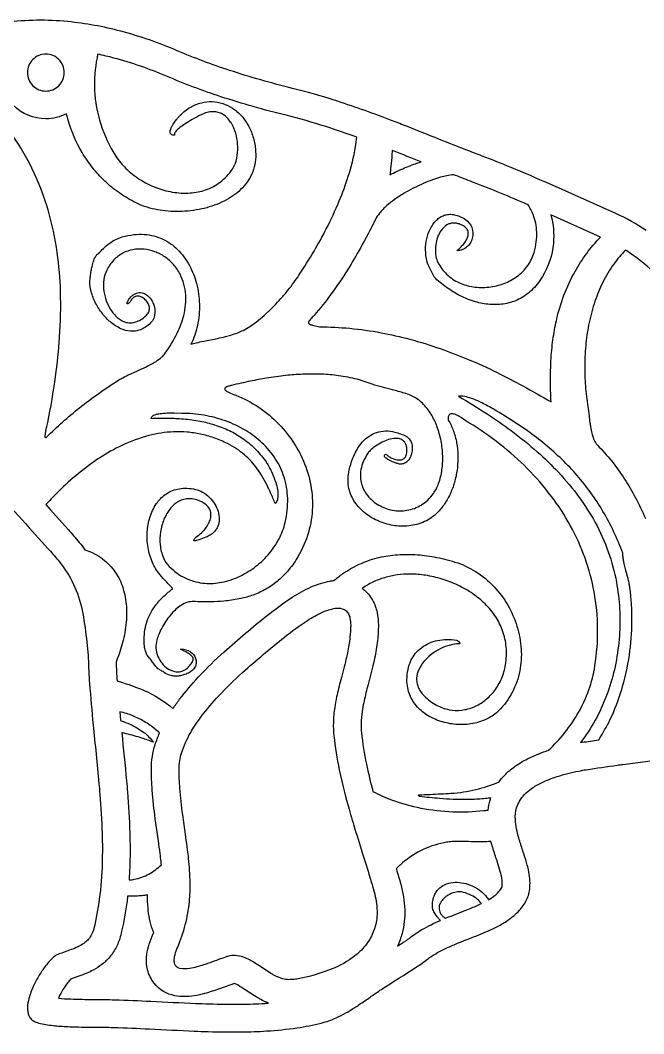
# Model space of a CAD drawing. Header units: metres. Extents: x 533.9 to 632.2, y 56.7 to 113.1.
# Drawn here: x 568.5 to 602.3, y 58.2 to 113.1 of the extents above; entities that cross this region are included whole.
import ezdxf

# ---------------------------------------------------------------- set-up
doc = ezdxf.new("R2010")
doc.units = ezdxf.units.M

msp = doc.modelspace()

# ---------------------------------------------------------------- linework, layer by layer
for points in [[(602.440507, 101.721032, 0.045846), (600.793383, 102.642046), (597.201564, 104.248593, 0.005586), (595.121461, 105.1367, 0.007532), (593.562081, 105.754639, -0.002862), (592.660578, 106.102172, -0.001557), (591.009398, 106.755528, 0.001195), (589.292762, 107.436223, 0.002591), (588.498953, 107.744057, 0.013269), (585.544438, 108.783267, 0.017758), (583.292585, 109.421474, -0.018864), (579.874283, 110.398435, -0.0222), (577.04719, 111.46417, 0.036363), (573.993777, 112.517543, 0.040108), (571.111461, 113.040046, 0.056897), (567.752418, 112.991297, 0.069586)], [(568.110196, 106.887106, -0.04419), (569.280066, 104.858367, -0.038647), (570.032539, 102.843958, -0.035145), (570.525283, 100.531903, -0.02777), (570.704207, 98.411705, -0.02396), (570.656756, 95.94661, -0.017726), (570.437863, 93.820766, -0.014937), (570.014028, 91.320612), (569.966909, 91.117491, 0.00576), (569.926057, 90.929846, 0.008676), (569.902542, 90.804534, 0.021331), (569.880011, 90.62593, 0.052967), (569.881683, 90.55328, 0.085667), (569.893347, 90.515543, 0.202323), (569.906555, 90.504398, 0.199313), (569.925601, 90.506152, 0.075158), (569.965088, 90.535268, -0.029068), (571.746933, 92.12116, -0.026467), (573.884557, 93.63512, -0.021938), (574.094633, 93.755247, -0.011978), (574.493269, 93.948609), (574.566895, 93.98187), (574.848742, 94.107762), (575.074133, 94.209211), (575.213347, 94.273513, 0.013569), (575.629348, 94.482668, 0.02047), (575.895103, 94.639788, 0.037597), (576.207696, 94.877436, 0.054803), (576.388851, 95.07739, 0.042659), (577.045466, 96.169446, 0.053242), (577.395621, 97.129601, 0.037253), (577.495299, 97.714343, 0.041552), (577.501317, 98.246291, 0.048792), (577.40372, 98.817412, 0.049262), (577.198759, 99.35346, 0.064294), (576.846716, 99.876912, 0.063596), (576.368688, 100.298976, 0.061145), (575.821418, 100.579829, 0.063565), (575.244454, 100.71191, 0.070463), (574.640181, 100.686148, 0.075061), (574.103268, 100.500355, 0.082286), (573.613428, 100.130147, 0.074075), (573.222342, 99.572405, 0.084474), (573.070387, 99.072513, 0.068413), (573.076861, 98.42898, 0.057954), (573.237723, 97.830196, 0.062143), (573.516271, 97.323163, 0.037657), (573.704844, 97.10008, 0.043572), (573.896934, 96.936085, 0.053807), (574.127999, 96.806209, 0.060702), (574.353768, 96.740481, 0.068249), (574.604335, 96.734026, 0.064121), (574.863423, 96.797044, 0.058585), (575.120082, 96.931873, 0.046198), (575.402549, 97.166463, 0.121112), (575.517182, 97.355828, 0.118765), (575.532258, 97.580932, 0.083764), (575.462206, 97.781071, 0.072706), (575.314812, 97.975368, 0.076734), (575.118134, 98.116818, 0.097108), (574.933337, 98.1693, 0.064789), (574.830318, 98.164528, 0.069119), (574.738314, 98.13468, 0.071874), (574.651368, 98.075804, 0.061092), (574.570955, 97.982256, -0.026013), (574.454285, 97.825561, -0.060021), (574.392668, 97.76713, -0.063865), (574.362285, 97.750079, -0.142474), (574.346496, 97.748482, -0.204084), (574.335455, 97.755793, -0.126377), (574.32866, 97.775511, -0.098311), (574.334468, 97.825548, -0.045119), (574.377059, 97.925805, -0.038658), (574.444565, 98.031317, -0.034751), (574.535991, 98.136418, -0.052504), (574.691603, 98.262381, -0.064219), (574.839382, 98.333277, -0.066303), (574.987385, 98.361226, -0.066829), (575.13636, 98.349397, -0.106254), (575.385324, 98.236899, -0.083274), (575.626577, 97.987357, -0.156992), (575.838447, 97.279702, -0.19358), (575.600579, 96.721713, -0.048305), (575.324733, 96.494575, -0.056422), (575.053093, 96.353293, -0.056753), (574.777321, 96.281849, -0.056175), (574.489644, 96.273827, -0.088544), (573.989195, 96.407481, -0.068015), (573.424535, 96.772146, -0.049793), (572.989607, 97.227879, -0.046353), (572.624607, 97.797455, -0.051492), (572.378378, 98.42416, -0.067973), (572.309219, 98.930537, -0.024253), (572.313821, 99.025351, -0.009792), (572.341154, 99.258758, -0.010709), (572.385064, 99.53511, -0.011967), (572.435528, 99.780373, -0.020756), (572.518838, 100.083323, -0.033685), (572.590196, 100.263435, -0.031584), (572.644347, 100.360767, -0.048319), (572.68947, 100.418026, -0.083881), (572.750411, 100.463348, -0.118571), (572.803013, 100.476, -0.043331), (573.042098, 100.755933, -0.038315), (573.3602, 101.024269, -0.039939), (573.722229, 101.243408, -0.046578), (574.060546, 101.37517, -0.040535), (574.689246, 101.500831, -0.045799), (575.256771, 101.514861, -0.046539), (575.783503, 101.42995, -0.047821), (576.271594, 101.252662, -0.084706), (577.050033, 100.705128, -0.073823), (577.702311, 99.831648, -0.0606), (578.086151, 98.850738, -0.056387), (578.243241, 97.730229, -0.058909), (578.137912, 96.576605, -0.063815), (577.784928, 95.566508, -0.01209), (578.063237, 95.641132, -0.008046), (578.485582, 95.736331), (579.221404, 95.885638, 0.008272), (579.649458, 95.983184, 0.01186), (579.945049, 96.063186, 0.019495), (580.319879, 96.190328, 0.024415), (580.609174, 96.317728, 0.030352), (580.980954, 96.532739, 0.022796), (581.442628, 96.869777, 0.016496), (581.837862, 97.208924, 0.014029), (582.277357, 97.635274, 0.011628), (582.660626, 98.047289, 0.011324), (583.034335, 98.487953, 0.011282), (583.368395, 98.920027, 0.013247), (583.634538, 99.301552, 0.012728), (584.450437, 100.611202, 0.014254), (585.11489, 101.8183, 0.019686), (585.815351, 103.324428, 0.022966), (586.303683, 104.66211, 0.031398), (586.695286, 106.253185, 0.014387), (586.775052, 106.78174, 0.00776), (585.084444, 107.355539, 0.017758), (582.93507, 107.964702, -0.018864), (579.407982, 108.972755, -0.0222), (576.456312, 110.085452, 0.036363), (573.608875, 111.067767, 0.013272), (572.741859, 111.273484, 0.006645), (572.701119, 111.083284, 0.061751), (572.569546, 109.31742, 0.065688), (572.903237, 107.485327, 0.063932), (573.716375, 105.753799, 0.058693), (574.256318, 105.091507, 0.051644), (575.019097, 104.491688, 0.048255), (575.877656, 104.059087, 0.04987), (576.774191, 103.81034, 0.058813), (577.745238, 103.758341, 0.067374), (578.578327, 103.925946, 0.03937), (578.997724, 104.109117, 0.040419), (579.372744, 104.350166, 0.042381), (579.721554, 104.666605, 0.040348), (580.028172, 105.054696, 0.079406), (580.225252, 105.484959, 0.06018), (580.318828, 106.100662, 0.051781), (580.274134, 106.713035, 0.055479), (580.111755, 107.262853, 0.076482), (579.797376, 107.774837, 0.101625), (579.439953, 108.055049, 0.063715), (579.200244, 108.138519, 0.061931), (578.94009, 108.160455, 0.058576), (578.660893, 108.116372, 0.047543), (578.33642, 107.991031, 0.012727), (577.856299, 107.735494, 0.015244), (577.467976, 107.500054, 0.01937), (577.181585, 107.298068, 0.033048), (577.02692, 107.162671, 0.032452), (576.948447, 107.073338, 0.051941), (576.909419, 107.009983, 0.094862), (576.889857, 106.936198, 0.13421), (576.900502, 106.882812, -0.054023), (576.798592, 106.893856, -0.08297), (576.736401, 106.9188, -0.101012), (576.692274, 106.959773, -0.0987), (576.666912, 107.015907, -0.113489), (576.66674, 107.125518, -0.057295), (576.738238, 107.328344, -0.02791), (576.826977, 107.487295, -0.020607), (576.967401, 107.68985, -0.015134), (577.097329, 107.851289, -0.019368), (577.207326, 107.970154, -0.062858), (577.771717, 108.408044, -0.071955), (578.349439, 108.645949, -0.071035), (578.929198, 108.707131, -0.070439), (579.507842, 108.603428, -0.065229), (580.028096, 108.353236, -0.061096), (580.499023, 107.956122, -0.059017), (580.873951, 107.442211, -0.05529), (581.139466, 106.817562, -0.044505), (581.276328, 106.150982, -0.052047), (581.281892, 105.568708, -0.053332), (581.173484, 105.036675, -0.054265), (580.957821, 104.548507, -0.048277), (580.66573, 104.140141, -0.043813), (580.267132, 103.756832, -0.036639), (579.836178, 103.458808, -0.032555), (579.309699, 103.193558, -0.053315), (578.227315, 102.864565, -0.048683), (576.994118, 102.751709, -0.024554), (576.393046, 102.784878, -0.0262), (575.835722, 102.872882, -0.029771), (575.278416, 103.026236, -0.033912), (574.810094, 103.221952, -0.03662), (573.909565, 103.757913, -0.037408), (573.114951, 104.40688, -0.035558), (572.454556, 105.130011, -0.034812), (571.890276, 105.955873, -0.062776), (571.14279, 107.702287, -0.010144), (571.05211, 108.044892, -0.117198), (569.927339, 107.77758, -0.414214), (567.42734, 110.277581, -0.12535)], [(602.975524, 99.351143, 0.042352), (601.591713, 100.484282, 0.009511), (601.311752, 100.668689, 0.037441), (600.683151, 99.910933, 0.039414), (600.080708, 98.903328, 0.033365), (599.662884, 97.896545, 0.030286), (599.347124, 96.738153, 0.025533), (599.175606, 95.636938, 0.023647), (599.108052, 94.43559, 0.020893), (599.14502, 93.312099, 0.020485), (599.277297, 92.173304), (599.289557, 92.086954), (599.338884, 91.685108, 0.00537), (599.386777, 91.317425, 0.008424), (599.42376, 91.083982, 0.016541), (599.495603, 90.741957, 0.023691), (599.564815, 90.507886, 0.043373), (599.684474, 90.241054, 0.069398), (599.794941, 90.094779, -0.027356), (600.548153, 89.25431, -0.025196), (601.265626, 88.261173, -0.022282), (601.857304, 87.252923, -0.020995), (602.390381, 86.13266, -0.038013)], [(565.729225, 88.932026, -0.032987), (569.033946, 85.623212), (570.043823, 84.504865, -0.01111), (570.577419, 83.884232, -0.017115), (570.900581, 83.462371, -0.060067), (571.572142, 82.231536, -0.056769), (571.962084, 80.800694, -0.009167), (572.17411, 79.231639, -0.021426), (572.223629, 78.555803, 0.010849), (572.294451, 77.194804, 0.006545), (572.490208, 74.944612, -0.000781), (572.802919, 71.773837, -0.004306), (572.853793, 71.198083, -0.011578), (572.974703, 69.05518, -0.015691), (572.977599, 67.471215, -0.024311), (572.82397, 65.509723, -0.02956), (572.524839, 63.919002, -0.054557), (572.406751, 63.599457, -0.060986), (572.238391, 63.345163, -0.050705), (572.046689, 63.161921, -0.04176), (571.777229, 62.986132, -0.023373), (571.564757, 62.884063, -0.014173), (571.202854, 62.742547, 0.001031), (570.647899, 62.542189, 0.007993), (570.576767, 62.515048, 0.092666), (570.346835, 62.369185, 0.040419), (569.928842, 61.911305, 0.028601), (569.569169, 61.387721, 0.027769), (569.261741, 60.810244, 0.039671), (569.009537, 60.128604, 0.060307), (568.93576, 59.655226, 0.050389), (568.953425, 59.390183, 0.066001), (569.013281, 59.196035, 0.08532), (569.135047, 59.018468, 0.084154), (569.311194, 58.889615, 0.064441), (569.632951, 58.777625, 0.027462), (570.420587, 58.657516, 0.014857), (571.221665, 58.604, 0.009249), (572.510905, 58.58015, -0.008033), (573.608352, 58.562518, -0.004552), (575.543631, 58.482676, 0.001255), (577.966896, 58.366694, 0.004029), (578.722294, 58.338537, 0.009805), (580.530646, 58.321195, 0.013152), (581.878125, 58.370159, 0.020346), (583.529553, 58.541377, 0.025251), (584.842357, 58.799968), (584.842357, 58.799968, 0.046997), (585.656713, 59.087032, 0.035474), (586.657623, 59.638709, 0.00652), (586.900891, 59.800782, 0.002694), (587.482301, 60.2038, -0.004656), (588.019171, 60.572833, -0.008057), (588.334782, 60.778161, 0.004291), (590.234674, 61.993913, 0.026863), (590.525646, 62.206754, -0.041773), (591.036153, 62.55733, -0.027186), (591.886294, 62.98267, -0.005815), (592.177173, 63.104936, -0.003459), (592.669867, 63.301361, 0.000928), (593.284389, 63.542758, 0.003116), (593.466798, 63.61612, 0.020213), (594.384777, 64.036059, 0.031992), (594.934318, 64.360576, 0.057297), (595.568032, 64.907317, 0.070322), (595.95601, 65.46951, 0.100346), (596.137026, 66.140167, 0.071637), (596.0602, 67.105403, 0.015169), (595.976135, 67.430841, 0.009113), (595.810102, 67.965021, -0.001792), (595.584533, 68.654942, -0.007375), (595.532808, 68.82355, -0.053388), (595.353296, 69.831568, -0.088216), (595.419433, 70.450736, -0.062065), (595.580479, 70.824992, -0.057513), (595.844752, 71.176089, -0.051308), (596.212582, 71.491062, -0.038758), (596.765675, 71.813747, -0.035943), (597.620125, 72.153842, -0.027841), (598.769527, 72.448902, -0.011033), (599.189763, 72.522575, -0.002771), (600.870065, 72.769557, -0.002332), (601.167499, 72.81018), (602.937571, 73.042108, 0.0353)]]:
    msp.add_lwpolyline(points, format="xyb")
for points in [[(569.92734, 111.27758, 0.414214), (568.92734, 110.27758, 0.414214), (569.92734, 109.27758, 0.414214), (570.92734, 110.27758, 0.414214), (569.92734, 111.27758)], [(590.24775, 105.444425, 0.001051), (588.743185, 106.040527), (588.689944, 106.06147), (588.688485, 106.042677), (588.670983, 105.83017, -0.006034), (588.609927, 105.203427, -0.00818), (588.551766, 104.742568, -0.014985), (589.35137, 105.112852, -0.018382), (590.021958, 105.370602, -0.007099), (590.24775, 105.444425)], [(599.959811, 101.371682), (597.272083, 102.573844, -0.091775), (597.408216, 101.026481, -0.111745), (596.817251, 99.230279, -0.032587), (596.531003, 98.816834, -0.036062), (596.223575, 98.482042, -0.03683), (595.888304, 98.209665, -0.038222), (595.529602, 97.998422, -0.070494), (594.801879, 97.761242, -0.064081), (593.961506, 97.722287, -0.051348), (593.186363, 97.866764, -0.045219), (592.354453, 98.196395, -0.040009), (591.616385, 98.646484, -0.039474), (590.949935, 99.215262), (590.699385, 99.716255, -0.070411), (590.53324, 100.212527, -0.059446), (590.493826, 100.830269, -0.05507), (590.593255, 101.42716, -0.061642), (590.803047, 101.925838, -0.038151), (590.959222, 102.155292, -0.043754), (591.126264, 102.330575, -0.052877), (591.333993, 102.477736, -0.057855), (591.548855, 102.567344, -0.062966), (591.794075, 102.605353, -0.058266), (592.061043, 102.581693, -0.053199), (592.336888, 102.493001, -0.04268), (592.653056, 102.319169, -0.161581), (592.989611, 101.887666, -0.150472), (593.014965, 101.302568, -0.072585), (592.90317, 101.038378, -0.078316), (592.731427, 100.835115, -0.091553), (592.484907, 100.69056, -0.087157), (592.189474, 100.638668, 0.023824), (592.348092, 100.774641, 0.023317), (592.496358, 100.928205, 0.03364), (592.651876, 101.131103, 0.044267), (592.74479, 101.301897, 0.075105), (592.802503, 101.518995, 0.100515), (592.787273, 101.686901, 0.119278), (592.690468, 101.852786, 0.085574), (592.476311, 102.010373, 0.046806), (592.255838, 102.095912, 0.056597), (592.062679, 102.127776, 0.059091), (591.8816, 102.11551, 0.060409), (591.712303, 102.061961, 0.097259), (591.453371, 101.876744, 0.074405), (591.216777, 101.536365, 0.054041), (591.081644, 101.16721, 0.049773), (591.020644, 100.744961, 0.055557), (591.0494, 100.316359, 0.071535), (591.154817, 99.999125, 0.087275), (591.630929, 99.356653, 0.084207), (592.318832, 98.895154, 0.069292), (593.066818, 98.676391, 0.06374), (593.913246, 98.660423, 0.06287), (594.735242, 98.856375, 0.067234), (595.431393, 99.231151, 0.081063), (596.021318, 99.826408, 0.085414), (596.366604, 100.543561, 0.037008), (596.484609, 101.113056, 0.041152), (596.509754, 101.635646, 0.04177), (596.451682, 102.126883, 0.043077), (596.315772, 102.586922, 0.053013), (596.039027, 103.119423, 0.004059), (594.547916, 103.750682, 0.007532), (593.030547, 104.351973, -0.002862), (592.113023, 104.705682), (592.001784, 104.749325, 0.039849), (591.294598, 104.606969, 0.017934), (590.872155, 104.469707, 0.014585), (590.364833, 104.267549, 0.015302), (589.823236, 104.013261, 0.016186), (589.327343, 103.741106, 0.021256), (588.793297, 103.393648, 0.026448), (588.39254, 103.074711, 0.039924), (587.994869, 102.66123, 0.055672), (587.770838, 102.315433, -0.010336), (586.957316, 100.769143, -0.01348), (586.277749, 99.614472, -0.01846), (585.381359, 98.292402, -0.019785), (584.453163, 97.126336, 0.013474), (584.257945, 96.920303, 0.035263), (584.191292, 96.8346, 0.039604), (584.161028, 96.780665, 0.068075), (584.150492, 96.746147, 0.103343), (584.152051, 96.712034, 0.110655), (584.166575, 96.683586, 0.11693), (584.210466, 96.650527, 0.040197), (584.359759, 96.598991), (584.751596, 96.506513, -0.023576), (586.384615, 96.42947, -0.022507), (588.080389, 96.19172, -0.019719), (589.638762, 95.837125, -0.018276), (591.286197, 95.328034, -0.015432), (592.768045, 94.758183, -0.014029), (594.358255, 94.03649, -0.011413), (595.756668, 93.313924, -0.010195), (597.285798, 92.438126, -0.011355), (597.253816, 93.678908, -0.014378), (597.279002, 94.658938, -0.019578), (597.387334, 95.812996, -0.021379), (597.572674, 96.858205, -0.073108), (598.582274, 99.50658, -0.063078), (599.959811, 101.371682)], [(585.534936, 82.766967, -0.026167), (586.015227, 83.141978, -0.045257), (586.894321, 83.645487, -0.04462), (587.86281, 83.988638, -0.0403), (588.83574, 84.156426, -0.036856), (589.914855, 84.174279, -0.031954), (590.951103, 84.048254, -0.028635), (592.081774, 83.768967, -0.066385), (593.201133, 83.252903, -0.063265), (594.197475, 82.429027, -0.057016), (594.935568, 81.436854, -0.056356), (595.437775, 80.291089, -0.059321), (595.666232, 79.049702, -0.063841), (595.591161, 77.878578, -0.07394), (595.177088, 76.704778, -0.074802), (594.446123, 75.714922, -0.081247), (593.852527, 75.28822, -0.070068), (593.049546, 75.021038, -0.058606), (592.236582, 74.968751, -0.057059), (591.411622, 75.107681, -0.063884), (590.625721, 75.447795, -0.073738), (590.049572, 75.916797, -0.044076), (589.807677, 76.23351, -0.045928), (589.633631, 76.574141, -0.048853), (589.520215, 76.964223, -0.046364), (589.480617, 77.390333, -0.051936), (589.539735, 77.957941, -0.059437), (589.699703, 78.430682, -0.060467), (589.951923, 78.827833, -0.061159), (590.288455, 79.148995, -0.056685), (590.679512, 79.376347, -0.052563), (591.144118, 79.524322, -0.048071), (591.63098, 79.576735, -0.044021), (592.163933, 79.535717, -0.108409), (592.243627, 79.503815, -0.085341), (592.321792, 79.428473, -0.071817), (592.343583, 79.387632, -0.141591), (592.345141, 79.363855, -0.225729), (592.330694, 79.345238, -0.117251), (592.28812, 79.335115, 0.06463), (591.830425, 79.275705, 0.051414), (591.288454, 79.071151, 0.047889), (590.795666, 78.762653, 0.052373), (590.410052, 78.396371, 0.071512), (590.107921, 77.918375, 0.091253), (590.002726, 77.486439, 0.056032), (590.016339, 77.239432, 0.055256), (590.085033, 76.998185, 0.053833), (590.213139, 76.761083, 0.04565), (590.416288, 76.517018, 0.070027), (591.07536, 76.020578, 0.079532), (591.759529, 75.773147, 0.075457), (592.433841, 75.747743, 0.072558), (593.112106, 75.926604, 0.066081), (593.705054, 76.27775, 0.062465), (594.217201, 76.796088, 0.062666), (594.599657, 77.449653, 0.060686), (594.817999, 78.200298, 0.061569), (594.855438, 79.163411, 0.065654), (594.662278, 80.046887, 0.058417), (594.289473, 80.793577, 0.053336), (593.710536, 81.500282, 0.04419), (593.049494, 82.045377, 0.040024), (592.229427, 82.516261, 0.035989), (591.380881, 82.844681, 0.035644), (590.485602, 83.050604, 0.035213), (589.687515, 83.11814, 0.03829), (588.952214, 83.07211, 0.038242), (588.268958, 82.92254, 0.038855), (587.627018, 82.673833, 0.036014), (587.056513, 82.34772, -0.008041), (587.108642, 82.306881, -0.095456), (587.617983, 81.701961, -0.077124), (587.865015, 81.036704, -0.050445), (587.933675, 80.357902, -0.028854), (587.885316, 79.520598, -0.022611), (587.727828, 78.548408, -0.009446), (587.635856, 78.146019, -0.002894), (587.344751, 77.003022, 0.010122), (587.138886, 76.142917, 0.01667), (587.053395, 75.676677, 0.029474), (586.995278, 75.026, 0.034554), (587.01478, 74.525305, 0.025235), (587.285941, 72.828558, 0.012007), (587.637781, 71.345574, 0.033888), (588.678669, 70.879088, 0.040985), (590.229358, 70.447165, 0.037849), (591.960693, 70.248817, 0.0365), (593.637948, 70.306813, 0.006352), (593.871068, 70.334978, -0.041594), (593.978844, 70.868712, -0.010867), (594.019808, 70.99923, -0.009187), (593.729481, 70.960438, -0.02165), (592.942757, 70.904361, -0.017834), (591.985446, 70.911826, -0.010951), (591.249336, 70.96001, -0.007461), (590.172199, 71.070465, -0.148085), (590.135628, 71.08641, -0.154556), (590.115318, 71.118881, -0.478103), (590.147814, 71.16357, 0.002242), (591.316855, 71.213783, 0.00479), (591.863586, 71.244974, 0.042986), (593.210473, 71.451965, 0.038219), (594.468073, 71.861488, -0.03317), (594.757633, 72.209613, -0.051308), (595.358681, 72.724291, -0.038758), (596.112334, 73.163986, -0.035217), (597.145038, 73.576768, 0.07563), (598.771615, 75.623355, 0.091423), (599.657478, 78.141781, 0.041469), (599.806778, 80.183186, 0.042928), (599.617837, 82.151698, 0.040808), (599.127116, 83.973889, 0.039516), (598.326102, 85.750263, 0.036026), (597.305165, 87.326933, 0.033833), (595.995123, 88.837893, 0.030913), (594.536409, 90.135605, 0.029183), (592.837751, 91.315004), (592.784409, 91.348527), (592.677278, 91.418681), (592.53971, 91.509641), (592.492274, 91.540548, 0.016158), (592.252163, 91.684512, 0.028527), (592.10935, 91.753631, 0.073403), (591.909978, 91.80394, 0.151048), (591.810332, 91.783824, 0.107385), (591.764672, 91.74434, 0.085411), (591.730211, 91.677076, 0.060098), (591.714874, 91.594208, 0.037849), (591.716572, 91.460693, -0.048568), (591.988594, 90.898607, -0.043504), (592.172246, 90.226432, -0.038216), (592.241643, 89.557425, -0.036445), (592.209292, 88.852972, -0.036439), (592.075033, 88.160829, -0.038218), (591.85029, 87.527186, -0.043506), (591.513922, 86.917562, -0.0486), (591.117823, 86.435947, -0.088921), (590.438963, 85.963473, -0.082031), (589.57517, 85.727242, -0.067656), (588.727591, 85.754244, -0.064755), (587.880521, 86.012825, -0.069826), (587.125327, 86.491607, -0.079413), (586.613401, 87.089803, -0.046916), (586.4281, 87.467998, -0.048447), (586.321266, 87.861661, -0.051058), (586.292549, 88.29511, -0.047768), (586.353336, 88.755282, -0.033453), (586.534364, 89.353871, -0.039719), (586.758793, 89.830641, -0.050547), (587.076072, 90.274725, -0.060787), (587.415251, 90.577043, -0.146994), (588.312252, 90.869105, -0.068274), (588.824188, 90.81072, -0.05349), (589.439338, 90.581441, -0.107609), (589.608261, 90.445386, -0.092129), (589.728158, 90.223086, -0.066771), (589.77045, 89.987387, -0.058833), (589.750557, 89.716612, -0.060579), (589.667072, 89.457656, -0.071618), (589.54156, 89.264351, -0.100872), (589.34828, 89.117154, -0.112927), (589.136191, 89.068635, -0.061821), (589.075203, 89.076204, -0.020157), (588.895055, 89.129428, -0.016832), (588.705433, 89.201073, -0.018931), (588.541804, 89.276664, -0.035774), (588.358844, 89.386869, -0.074983), (588.284898, 89.457624, -0.088685), (588.259004, 89.507257, -0.135425), (588.257718, 89.544275, -0.138212), (588.277459, 89.579638, -0.081003), (588.332797, 89.619588, 0.045507), (588.477517, 89.49906, 0.040885), (588.659181, 89.394619, 0.04651), (588.864358, 89.320399, 0.058156), (589.037407, 89.296373, 0.089687), (589.222652, 89.325721, 0.112205), (589.350283, 89.405648, 0.118312), (589.440493, 89.552028, 0.079359), (589.480617, 89.80324, 0.048723), (589.458865, 90.025931, 0.066015), (589.405782, 90.182654, 0.075019), (589.319495, 90.306593, 0.078546), (589.205143, 90.394629, 0.11377), (588.960856, 90.462964, 0.072852), (588.569638, 90.424006, 0.04399), (588.228948, 90.306312, 0.037825), (587.860485, 90.106853, 0.040677), (587.538022, 89.860143, 0.06218), (587.364061, 89.658653, 0.046288), (587.118024, 89.203418, 0.054519), (586.99058, 88.782579, 0.056106), (586.960999, 88.378239, 0.058609), (587.021372, 87.994744, 0.103305), (587.347727, 87.366512, 0.091802), (587.954296, 86.852784, 0.084404), (588.701962, 86.578834, 0.086421), (589.479878, 86.570748, 0.048577), (589.881554, 86.677214, 0.049036), (590.251492, 86.85782, 0.051611), (590.602853, 87.127871, 0.048068), (590.915163, 87.486615, 0.068476), (591.193674, 88.01703, 0.052873), (591.378603, 88.769053, 0.041976), (591.417291, 89.51855, 0.038933), (591.328358, 90.322605, 0.041466), (591.107033, 91.119614, 0.047403), (590.79312, 91.771976, 0.063387), (590.314227, 92.37666, 0.077836), (589.801581, 92.741874, 0.035831), (589.510202, 92.862334, 0.016302), (588.846381, 93.058826, -0.002045), (587.731667, 93.354494, -0.029295), (587.655247, 93.379984, 0.032186), (586.777208, 93.667216, 0.029333), (585.782567, 93.861764, 0.023693), (584.867684, 93.941681, 0.020894), (583.826415, 93.939568, 0.016109), (582.912352, 93.869941, 0.014008), (581.867966, 93.72675, 0.010091), (581.005985, 93.565928, 0.008483), (579.988392, 93.336664, 0.01683), (579.814242, 93.28805, 0.031158), (579.723061, 93.252876, 0.068414), (579.640964, 93.200591, 0.151214), (579.616886, 93.162772, 0.186012), (579.621185, 93.120364, 0.096063), (579.670575, 93.056777, 0.042157), (579.739503, 93.006033, 0.021676), (579.884836, 92.925312, -0.054309), (581.157874, 92.341066, -0.05332), (582.297546, 91.48308, -0.051496), (583.210318, 90.434026, -0.052479), (583.874469, 89.241872, -0.056084), (584.274085, 87.909394, -0.058854), (584.355912, 86.585879, -0.064741), (584.096983, 85.203253, -0.063158), (583.482179, 83.899292, -0.040022), (582.950405, 83.195009, -0.044904), (582.37699, 82.656174, -0.043167), (581.765894, 82.257297, -0.041047), (581.062161, 81.951468, -0.032708), (580.392539, 81.771528, -0.0272), (579.5675, 81.652959, -0.018361), (578.864469, 81.616628, -0.013724), (577.922813, 81.62843, 0.08417), (577.608877, 81.588037, 0.067497), (577.251111, 81.423656, 0.044694), (576.971194, 81.208727, 0.035028), (576.662307, 80.881533, 0.025673), (576.426229, 80.561301, 0.023896), (576.207907, 80.193881, 0.02298), (576.040262, 79.839996, 0.029548), (575.939417, 79.552518, 0.086091), (575.89243, 79.113169, 0.08161), (575.997743, 78.659464, 0.071316), (576.2197, 78.283517, 0.075634), (576.522748, 78.004523, 0.093683), (576.901359, 77.841633, 0.112797), (577.245013, 77.84341, 0.063667), (577.424364, 77.910301, 0.058548), (577.595924, 78.02795, 0.05384), (577.749055, 78.19393, 0.043509), (577.895118, 78.431839, 0.091916), (577.912423, 78.491944, 0.093124), (577.906953, 78.55345, 0.067168), (577.884249, 78.605896, 0.048696), (577.837275, 78.668988, 0.050296), (577.743562, 78.753357, 0.029609), (577.563903, 78.869344), (577.501365, 78.903544), (577.415474, 78.947908), (577.296059, 79.007896, -0.017261), (577.245355, 79.036469, -0.065112), (577.233289, 79.046181, -0.154654), (577.230163, 79.052552, -0.290676), (577.231781, 79.056208), (577.237311, 79.058342), (577.254796, 79.059638, -0.145072), (577.752065, 78.912256, -0.165859), (578.034052, 78.553239, -0.091114), (578.068532, 78.333076, -0.094973), (578.02273, 78.124092, -0.097725), (577.889544, 77.929399, -0.078248), (577.650554, 77.758845, -0.037547), (577.38995, 77.652153, -0.043828), (577.154714, 77.598082, -0.046019), (576.928334, 77.587581, -0.048477), (576.715332, 77.61814, -0.085669), (576.361121, 77.772215, 0.011551), (576.164766, 77.894805, 0.014076), (575.998684, 77.987022, -0.013291), (575.845989, 78.165083, -0.013495), (575.705211, 78.348247, 0.009105), (575.545455, 78.562422, 0.010441), (575.398949, 78.743603, -0.030613), (575.323012, 78.953624, -0.026218), (575.262738, 79.20726, -0.033875), (575.253748, 79.720706, -0.039221), (575.319884, 80.232075, -0.042077), (575.457871, 80.692587, -0.041384), (575.669205, 81.121346, -0.037839), (575.971309, 81.547834, -0.031802), (576.323632, 81.921855, -0.026078), (576.802937, 82.325188, -0.013827), (576.362846, 82.790316, -0.017265), (576.034189, 83.184039, -0.070723), (575.661969, 83.834386, -0.061465), (575.444045, 84.667496, -0.056014), (575.426291, 85.506456, -0.059642), (575.59057, 86.277595, -0.074974), (575.966646, 87.00226, -0.090349), (576.457923, 87.471271, -0.0531), (576.789608, 87.642227, -0.052038), (577.156961, 87.742245, -0.051027), (577.563782, 87.766632, -0.044173), (578.030267, 87.705465, -0.075681), (578.41439, 87.556591, -0.065929), (578.789627, 87.269861, -0.058966), (579.073202, 86.911078, -0.062295), (579.2524, 86.51684, -0.077841), (579.317698, 86.07531, -0.093664), (579.245511, 85.71045, -0.054813), (579.148835, 85.52991, -0.053257), (579.011857, 85.369756, -0.05176), (578.832276, 85.232271, -0.044311), (578.595886, 85.114737, -0.008622), (578.216558, 84.973859, -0.027), (578.092448, 84.937582, -0.063092), (577.965898, 84.924327, -0.254496), (577.936866, 84.940951, -0.284523), (577.936946, 84.979819, -0.057295), (578.048323, 85.120131, 0.041518), (578.289212, 85.293346, 0.038838), (578.513744, 85.517266, 0.04468), (578.70728, 85.788458, 0.054015), (578.820413, 86.040032, 0.077848), (578.867816, 86.335095, 0.094182), (578.822519, 86.578626, 0.104825), (578.670147, 86.810893, 0.079584), (578.374254, 87.023243, 0.05256), (578.013402, 87.158502, 0.062818), (577.693233, 87.199752, 0.063486), (577.396942, 87.162779, 0.062524), (577.114956, 87.051511, 0.097093), (576.69069, 86.698275, 0.074271), (576.324373, 86.079688, 0.059393), (576.138564, 85.402353, 0.059846), (576.117974, 84.705576, 0.076739), (576.2925, 84.002104, 0.097567), (576.611228, 83.526979, 0.040631), (577.029931, 83.171308, 0.043221), (577.473908, 82.907238, 0.041711), (577.929837, 82.73207, 0.041102), (578.415469, 82.63298, 0.071424), (579.336763, 82.654618, 0.063215), (580.332707, 82.95437, 0.054775), (581.200861, 83.460766, 0.053481), (581.957886, 84.158064, 0.058231), (582.555017, 85.024826, 0.064847), (582.885947, 85.910975, 0.030842), (582.998784, 86.583506, 0.033532), (583.022321, 87.210392, 0.034042), (582.96391, 87.807154, 0.03521), (582.828344, 88.370842, 0.066405), (582.368835, 89.349375, 0.062336), (581.630724, 90.232567, 0.053026), (580.752339, 90.892289, 0.047989), (579.655867, 91.411604, 0.043965), (578.496663, 91.718175, 0.042694), (577.266554, 91.823404), (576.89909, 91.8297, 0.008177), (576.587523, 91.827624, 0.011073), (576.357652, 91.817235, 0.021995), (576.042947, 91.782066, 0.036664), (575.857761, 91.738986, 0.034379), (575.75451, 91.698868, 0.051248), (575.690748, 91.660497, 0.083696), (575.637105, 91.604019, 0.108609), (575.614943, 91.547927, -0.015777), (576.569149, 91.565493, -0.018684), (577.374088, 91.524802, -0.024916), (578.283439, 91.398792, -0.028792), (579.054308, 91.205988, -0.035959), (579.869659, 90.885476, -0.039188), (580.565557, 90.482617, -0.044052), (581.236924, 89.927218, -0.042864), (581.817791, 89.245823, -0.02422), (581.943537, 89.050426, -0.016717), (582.101909, 88.753479, -0.01786), (582.256671, 88.407678, -0.019809), (582.372355, 88.086262, -0.030065), (582.469504, 87.698954, -0.043113), (582.497184, 87.421612, -0.033477), (582.488823, 87.265849, -0.042576), (582.46376, 87.145699, -0.05719), (582.412419, 87.025942, -0.066632), (582.344452, 86.936967, 0.008849), (582.098703, 87.52114, 0.012244), (581.903429, 87.935512, 0.01861), (581.633244, 88.427635, 0.022164), (581.373439, 88.821062, 0.027848), (581.040257, 89.230037, 0.029635), (580.685123, 89.575944, 0.032038), (580.2587, 89.899395, 0.030317), (579.769118, 90.182488, 0.031336), (579.032692, 90.49471, 0.03279), (578.296485, 90.700674, 0.031592), (577.577785, 90.80494, 0.031118), (576.840646, 90.818719, 0.053451), (575.510707, 90.617277, 0.046262), (574.051616, 90.085358, 0.034489), (572.845633, 89.409213, 0.029458), (571.546567, 88.444345, 0.022531), (570.503483, 87.486563, 0.011413), (569.925934, 86.879057), (570.155003, 86.619889), (571.157097, 85.510161, -0.01115), (571.736277, 84.836623, -0.013651), (572.046633, 84.437239, -0.025825), (572.434574, 84.279076, -0.040979), (572.90056, 84.011853, -0.041273), (573.293315, 83.690929, -0.041991), (573.621786, 83.315874, -0.038612), (573.871616, 82.915754, -0.036339), (574.070606, 82.455817, -0.031591), (574.19844, 81.998407, -0.028777), (574.277281, 81.483103, -0.046646), (574.278312, 80.510403, -0.040426), (574.085244, 79.40538, -0.035389), (573.747594, 78.401734), (573.731125, 78.362601, 0.008577), (573.787972, 77.338109), (574.083593, 77.24486), (574.280468, 77.18086, -0.010592), (574.839659, 76.982583, -0.014074), (575.25265, 76.812784, -0.07109), (576.812555, 75.834443, -0.015871), (577.171773, 76.334759, -0.023753), (578.195742, 77.545707, -0.022792), (579.582999, 78.906567, -0.01387), (581.911652, 80.877852, -0.024043), (583.268134, 81.85997, -0.039593), (584.293043, 82.419138, -0.060486), (585.330259, 82.739385, -0.022351), (585.534936, 82.766967)], [(598.879522, 73.992266), (598.963404, 74.005397, -0.001468), (599.862114, 74.139889, 0.03094), (600.472765, 75.225807, 0.039657), (601.112936, 76.870787, 0.03683), (601.524351, 78.725962, 0.034172), (601.664545, 80.56001, 0.034433), (601.553507, 82.382112, 0.017043), (601.522274, 82.5711, 0.011799), (601.461506, 82.840989), (601.45472, 82.867257), (601.334123, 83.318671, -0.007046), (601.260713, 83.609299, -0.011184), (601.221167, 83.793971, -0.020291), (601.182956, 84.050237, -0.026866), (601.172446, 84.245704, 0.021654), (600.671612, 85.430279, 0.02269), (600.095387, 86.514038, 0.022694), (599.437875, 87.518862, 0.022594), (598.688904, 88.464246, 0.021322), (597.882418, 89.316505, 0.020191), (596.959096, 90.142753, 0.018062), (596.009173, 90.870109, 0.016426), (594.912061, 91.595986), (594.658334, 91.753552), (594.481576, 91.862599), (594.349476, 91.942849, 0.007525), (593.947011, 92.177005, 0.009823), (593.632672, 92.345573, 0.016932), (593.208215, 92.54474, 0.023694), (592.894253, 92.662017, 0.042707), (592.509675, 92.749936, 0.069584), (592.266821, 92.750043, -0.013317), (593.830212, 91.788444, -0.015509), (595.122972, 90.886685, -0.020698), (596.539685, 89.737568, -0.023734), (597.681522, 88.629632, -0.03006), (598.814996, 87.26438, -0.033398), (599.671696, 85.916059, -0.039326), (600.384089, 84.323592, -0.040405), (600.82272, 82.683138, -0.031373), (600.993562, 81.239329, -0.030968), (600.983457, 79.766536, -0.031668), (600.787188, 78.289359, -0.032632), (600.414483, 76.891981, -0.035393), (599.836826, 75.512821, -0.037259), (599.104168, 74.295775, -0.010404), (598.879522, 73.992266)], [(583.094037, 61.149565, -0.073346), (582.746018, 61.200893, -0.050553), (582.276033, 61.396217, -0.01806), (582.113432, 61.491709, -0.004407), (581.4655, 61.912466, 0.021441), (580.950753, 62.222338, 0.037743), (580.639296, 62.362756, 0.073075), (580.174631, 62.45802, 0.086179), (579.774281, 62.411529, 0.01422), (579.732772, 62.397958, 0.000639), (578.818299, 62.068604, -0.016568), (578.111295, 61.839135, -0.030493), (577.716878, 61.751044, -0.085441), (577.187916, 61.757231, -0.180286), (576.967362, 61.889108, -0.111928), (576.897402, 62.033115, -0.07707), (576.879987, 62.263456, -0.050559), (576.926141, 62.517949, -0.031123), (577.067092, 62.913059, 0.038452), (577.480607, 64.128139, 0.038874), (577.699725, 65.378738, 0.028476), (577.739297, 66.397974, 0.021943), (577.657296, 67.718684, 0.005438), (577.603282, 68.179172, 0.003543), (577.507698, 68.884352), (577.339054, 70.07, -0.013973), (577.185034, 71.521524, -0.019445), (577.144251, 72.569789, -0.077262), (577.276591, 73.421113, -0.054217), (577.772091, 74.540397, -0.032347), (578.361864, 75.421696, -0.023753), (579.293861, 76.523878, -0.022792), (580.583546, 77.789023, -0.01387), (582.848694, 79.706549, -0.024043), (584.088397, 80.604116, -0.039593), (584.905091, 81.049686, -0.060486), (585.596805, 81.263257, -0.117556), (585.972487, 81.242426, -0.098114), (586.164717, 81.141117, -0.095455), (586.308498, 80.970355, -0.077124), (586.395397, 80.736336, -0.050445), (586.433675, 80.357901, -0.028854), (586.39529, 79.69329, -0.022611), (586.259485, 78.854951, -0.009446), (586.180141, 78.507812, -0.002894), (585.893321, 77.381639, 0.010122), (585.673321, 76.462478, 0.01667), (585.569796, 75.897883, 0.029474), (585.49596, 75.071219, 0.034554), (585.523522, 74.363603, 0.025235), (585.818561, 72.517437, 0.018838), (586.429766, 70.089396, 0.003464), (586.608779, 69.492142, 0.001407), (587.063736, 68.026314, -0.002609), (587.473703, 66.694144, -0.004476), (587.701618, 65.914414, -0.060046), (587.863023, 64.884675, -0.074101), (587.768112, 64.043822, -0.07194), (587.465026, 63.334805, -0.065759), (586.935755, 62.678861, -0.084837), (585.732547, 61.871023, -0.056212), (583.657706, 61.207078, -0.023933), (583.368758, 61.163544, -0.025426), (583.094037, 61.149565)], [(576.084633, 74.514549, 0.034555), (575.552818, 74.941877, 0.037158), (574.948448, 75.298854, 0.037594), (574.305203, 75.55883, 0.02054), (573.927725, 75.662431), (573.973622, 75.185596, -0.037725), (574.599021, 74.92911, -0.038929), (575.268624, 74.525515, -0.039041), (575.342941, 74.463135, -0.011694), (575.56837, 74.231155), (575.65601, 74.134794), (575.710816, 74.071466), (575.737375, 74.038854), (575.748997, 74.023129), (575.754423, 74.014567), (575.75593, 74.011166), (575.755282, 74.009245), (575.753272, 74.00899, 0.019393), (575.132634, 74.229738, 0.014492), (574.284135, 74.468189, 0.012221), (574.039806, 74.522963, -0.00064), (574.295905, 71.918725, -0.004306), (574.349053, 71.317237, -0.011578), (574.473876, 69.104984, -0.015691), (574.476944, 67.426895, -0.010095), (574.433291, 66.549998, 0.028269), (574.719379, 66.588509, 0.077905), (575.502374, 66.870627, 0.066061), (576.184433, 67.371331, 0.003492), (576.165697, 67.560149, 0.005438), (576.115484, 67.988232, 0.003543), (576.022755, 68.672348), (575.854001, 69.858769), (575.852432, 69.87011, -0.013973), (575.689568, 71.404987, -0.019445), (575.644251, 72.569788, -0.077262), (575.847376, 73.876465, -0.02378), (576.084633, 74.514549)], [(588.961809, 62.955983, 0.001041), (589.415365, 63.250389, 0.026862), (589.576337, 63.368138, -0.041773), (590.293098, 63.860353, -0.027186), (591.289009, 64.358624), (591.297536, 64.362323, -0.027582), (591.163186, 64.498276, -0.040469), (591.004322, 64.710129, -0.054042), (590.886839, 64.950539, -0.08686), (590.858002, 65.115284, -0.040156), (590.882248, 65.416689, -0.047498), (590.946886, 65.664185, -0.050242), (591.050965, 65.879213, -0.053412), (591.188413, 66.057079, -0.095509), (591.519758, 66.291496, -0.081371), (591.978655, 66.414998, -0.0633), (592.436881, 66.403119, -0.057043), (592.927244, 66.269354, -0.058735), (593.383517, 66.021508, -0.06434), (593.732698, 65.700461, -0.033983), (593.874513, 65.506329), (593.89339, 65.476059, 0.016708), (594.090595, 65.60079, 0.057297), (594.464865, 65.923694, 0.070322), (594.614369, 66.140331, 0.100347), (594.640059, 66.235509, 0.071637), (594.597162, 66.774465, 0.015169), (594.535853, 67.011807, 0.009113), (594.386049, 67.493772, -0.001792), (594.157139, 68.193913, -0.007375), (594.092438, 68.40482, -0.009627), (594.029134, 68.639331, -0.008849), (593.90483, 68.628078, -0.015939), (593.518044, 68.612325, -0.007271), (593.308171, 68.613523, -0.003127), (592.820376, 68.626455, 0.00509), (592.372006, 68.63658, 0.009517), (592.132115, 68.634988, 0.018904), (591.761347, 68.611422, 0.024731), (591.480503, 68.568767, 0.068339), (590.214353, 68.125652, 0.068622), (589.11943, 67.360156, 0.014882), (588.903571, 67.14792), (588.909633, 67.127853, -0.004476), (589.145082, 66.322349, -0.060046), (589.362076, 64.93796, -0.074101), (589.217569, 63.657722, -0.044616), (588.961809, 62.955983)], [(591.567591, 64.476244), (591.612054, 64.494411, -0.00345), (592.122715, 64.698009), (592.73031, 64.936685), (592.902617, 65.005984, 0.015139), (593.510365, 65.276883, 0.053582), (593.298194, 65.498833, 0.058324), (592.98045, 65.708988, 0.047418), (592.544616, 65.879571, 0.081913), (592.297143, 65.908116, 0.065171), (591.989779, 65.852572, 0.055396), (591.711886, 65.7286, 0.058066), (591.480066, 65.553718, 0.075996), (591.29622, 65.315262, 0.097715), (591.224452, 65.091434, 0.060475), (591.225146, 64.961223, 0.059519), (591.257237, 64.832886, 0.057534), (591.323012, 64.706194, 0.047934), (591.431913, 64.57414, 0.080357), (591.567591, 64.476244)], [(575.766715, 63.694599, -0.014478), (575.698718, 63.873623, -0.035121), (575.541179, 64.456839, -0.027133), (575.462145, 65.020289, -0.021279), (575.431292, 65.744917, -0.031048), (575.212317, 65.704413, -0.021839), (574.896828, 65.680023), (574.803134, 65.677716), (574.624654, 65.675734), (574.440508, 65.673849), (574.354877, 65.671951), (574.353868, 65.67192, -0.004074), (574.311932, 65.320069, -0.02956), (573.980052, 63.555197, -0.054557), (573.748832, 62.929518, -0.060986), (573.379219, 62.371247, -0.050705), (572.968159, 61.978328, -0.04176), (572.489211, 61.665874, -0.023373), (572.150401, 61.503113, -0.014124), (571.710842, 61.331182), (571.267976, 61.171292, 0.025152), (571.114661, 60.992701, 0.028601), (570.852075, 60.610449, 0.027769), (570.62288, 60.179926), (570.607642, 60.1465, 0.013965), (571.277143, 60.102974, 0.009249), (572.510904, 60.08015, -0.008033), (573.656539, 60.061744, -0.004552), (575.619104, 59.980776, 0.001255), (578.034846, 59.865154, 0.004029), (578.766086, 59.837897, 0.009805), (580.515616, 59.82112, 0.013152), (581.78425, 59.867219, 0.002617), (581.981702, 59.880638, -0.028703), (581.563619, 60.076192, -0.01806), (581.307613, 60.226538, -0.004407), (580.637505, 60.661696, 0.021441), (580.232924, 60.905249, 0.034462), (580.137037, 60.949237), (579.327447, 60.657658, -0.016549), (578.526846, 60.397845, -0.030493), (577.954035, 60.26991, -0.085441), (576.916179, 60.28205, -0.180285), (575.796448, 60.951579, -0.111927), (575.436664, 61.692167, -0.077071), (575.384591, 62.380897, -0.050559), (575.48474, 62.933115, -0.031123), (575.688374, 63.503937, 0.007515), (575.766715, 63.694599)]]:
    msp.add_lwpolyline(points, format="xyb", close=True)

doc.saveas('drawing.dxf')
